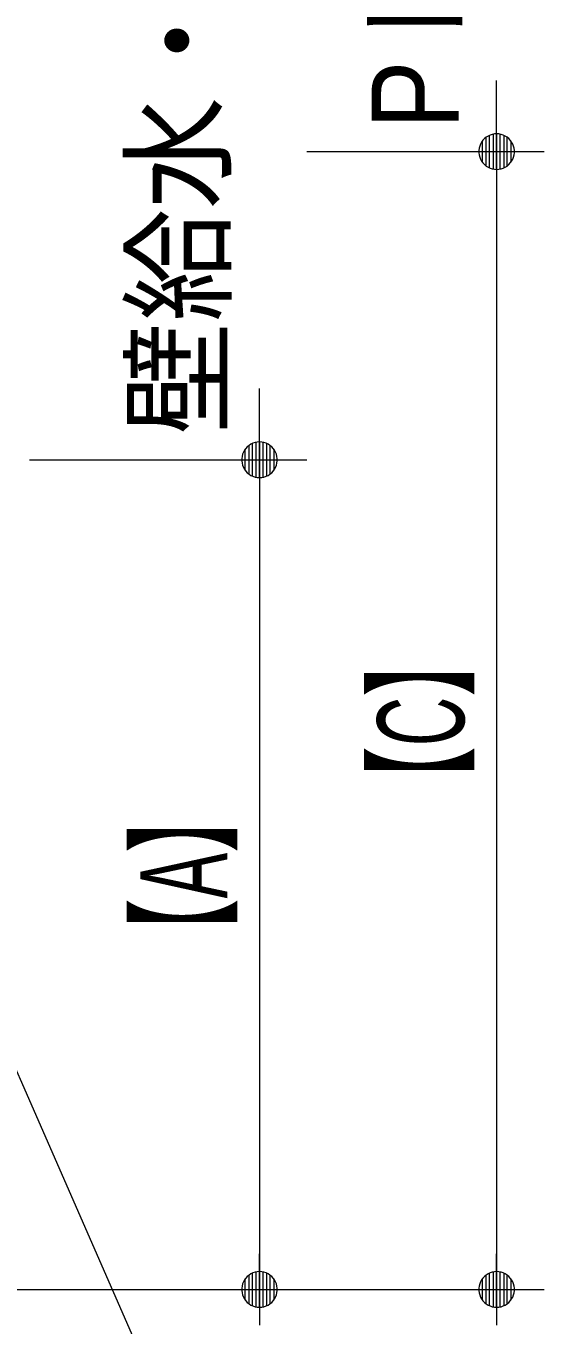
# Model space of a CAD drawing. Units: millimetres, scale not verified. Extents: x -6062 to 6062, y -3045 to 3045.
# Drawn here: x -666 to -448, y -2035 to -1487 of the extents above; entities that cross this region are included whole.
import ezdxf
from ezdxf.enums import TextEntityAlignment as Align

# ---------------------------------------------------------------- set-up
doc = ezdxf.new("R2010")
doc.units = ezdxf.units.MM
doc.header["$LTSCALE"] = 20
for name, color, linetype, lineweight in [('0-1_2寸法-1', 7, 'Continuous', 9), ('0-2_0', 7, 'Continuous', 9), ('0-3_2寸法-2', 7, 'Continuous', 9), ('0-4_2寸法-3', 7, 'Continuous', 9)]:
    doc.layers.add(name, color=color, linetype=linetype, lineweight=lineweight)
doc.styles.add('ＭＳ Ｐゴシック', font='')
doc.styles.get('ＭＳ Ｐゴシック').set_extended_font_data('MS PGothic')

# ---------------------------------------------------------------- blocks, each defined once
blk = doc.blocks.new('_Dot')
at = {"layer": '0-2_0'}
for p, q in [((-10, 0), (-20, 0)), ((9.78, 2), (-9.78, 2)), ((7.99, 6), (-7.99, 6)), ((9.16, -3.98), (-9.16, -3.98)), ((6, -7.98), (-6, -7.98))]:
    blk.add_line(p, q, dxfattribs=at)
for points in [[(10, 0), (9.92, 1.25), (9.69, 2.49), (9.3, 3.68), (8.76, 4.82), (8.09, 5.88), (7.29, 6.85), (6.37, 7.71), (5.36, 8.44), (4.26, 9.05), (3.09, 9.51), (1.87, 9.82), (0.63, 9.98), (-0.63, 9.98), (-1.87, 9.82), (-3.09, 9.51), (-4.26, 9.05), (-5.36, 8.44), (-6.37, 7.71), (-7.29, 6.85), (-8.09, 5.88), (-8.76, 4.82), (-9.3, 3.68), (-9.69, 2.49), (-9.92, 1.25), (-10, 0), (0, 0)], [(-10, 0), (-9.92, -1.25), (-9.69, -2.49), (-9.3, -3.68), (-8.76, -4.82), (-8.09, -5.88), (-7.29, -6.85), (-6.37, -7.71), (-5.36, -8.44), (-4.26, -9.05), (-3.09, -9.51), (-1.87, -9.82), (-0.63, -9.98), (0.63, -9.98), (1.87, -9.82), (3.09, -9.51), (4.26, -9.05), (5.36, -8.44), (6.37, -7.71), (7.29, -6.85), (8.09, -5.88), (8.76, -4.82), (9.3, -3.68), (9.69, -2.49), (9.92, -1.25), (10, 0), (0, 0)]]:
    blk.add_lwpolyline(points, close=True, dxfattribs=at)

msp = doc.modelspace()

# ---------------------------------------------------------------- linework, layer by layer
at = {"layer": '0-1_2寸法-1'}
for p, q in [((-547.5, -1540), (-447.5, -1540)), ((-467.5, -1555.01), (-467.5, -2004.99)), ((-664.5, -1670), (-547.5, -1670)), ((-567.5, -1685.01), (-567.5, -2004.99)), ((-697.5, -2020), (-547.5, -2020)), ((-547.5, -2020), (-447.5, -2020))]:
    msp.add_line(p, q, dxfattribs=at)
at = {"layer": '0-3_2寸法-2'}
for p, q in [((-467.5, -1524.99), (-467.5, -1509.99)), ((-547.5, -1540), (-447.5, -1540)), ((-467.5, -1540), (-467.5, -2020)), ((-567.5, -1654.99), (-567.5, -1639.99)), ((-664.5, -1670), (-547.5, -1670)), ((-567.5, -1670), (-567.5, -2020)), ((-697.5, -2020), (-547.5, -2020)), ((-547.5, -2020), (-447.5, -2020))]:
    msp.add_line(p, q, dxfattribs=at)
at = {"layer": '0-4_2寸法-3'}
msp.add_lwpolyline([(-902.79, -2420), (-454.6, -2420), (-776.25, -1684.9)], dxfattribs=at)

# ---------------------------------------------------------------- block references
at = {"layer": '0-1_2寸法-1', "xscale": 0.7503418, "yscale": 0.7503418}
for p, rotation in [((-467.5, -1540), 90), ((-567.5, -1670), 90), ((-567.5, -2020), 270), ((-467.5, -2020), 270)]:
    msp.add_blockref('_Dot', p, dxfattribs=dict(at, rotation=rotation))
at = {"layer": '0-3_2寸法-2', "xscale": 0.7503418, "yscale": 0.7503418}
for p, rotation in [((-467.5, -1540), 270), ((-567.5, -1670), 270), ((-567.5, -2020), 90), ((-467.5, -2020), 90)]:
    msp.add_blockref('_Dot', p, dxfattribs=dict(at, rotation=rotation))

# ---------------------------------------------------------------- texts
at = {"layer": '0-1_2寸法-1', "style": 'ＭＳ Ｐゴシック', "width": 0.6}
for s, p in [('【C】', (-470.13, -1820.83)), ('【A】', (-570.13, -1885.05))]:
    msp.add_text(s, height=36.69, rotation=90, dxfattribs=at).set_placement(p, align=Align.BOTTOM_LEFT)
at = {"layer": '0-3_2寸法-2', "style": 'ＭＳ Ｐゴシック'}
for s, height, width, p in [('Pトラップ排水位置', 36.69, 0.9, (-472.48, -1530.42)), ('壁給水・給湯位置', 36.66, 0.95, (-572.38, -1659.36))]:
    msp.add_text(s, height=height, rotation=90, dxfattribs=dict(at, width=width)).set_placement(p, align=Align.BOTTOM_LEFT)

doc.saveas('drawing.dxf')
